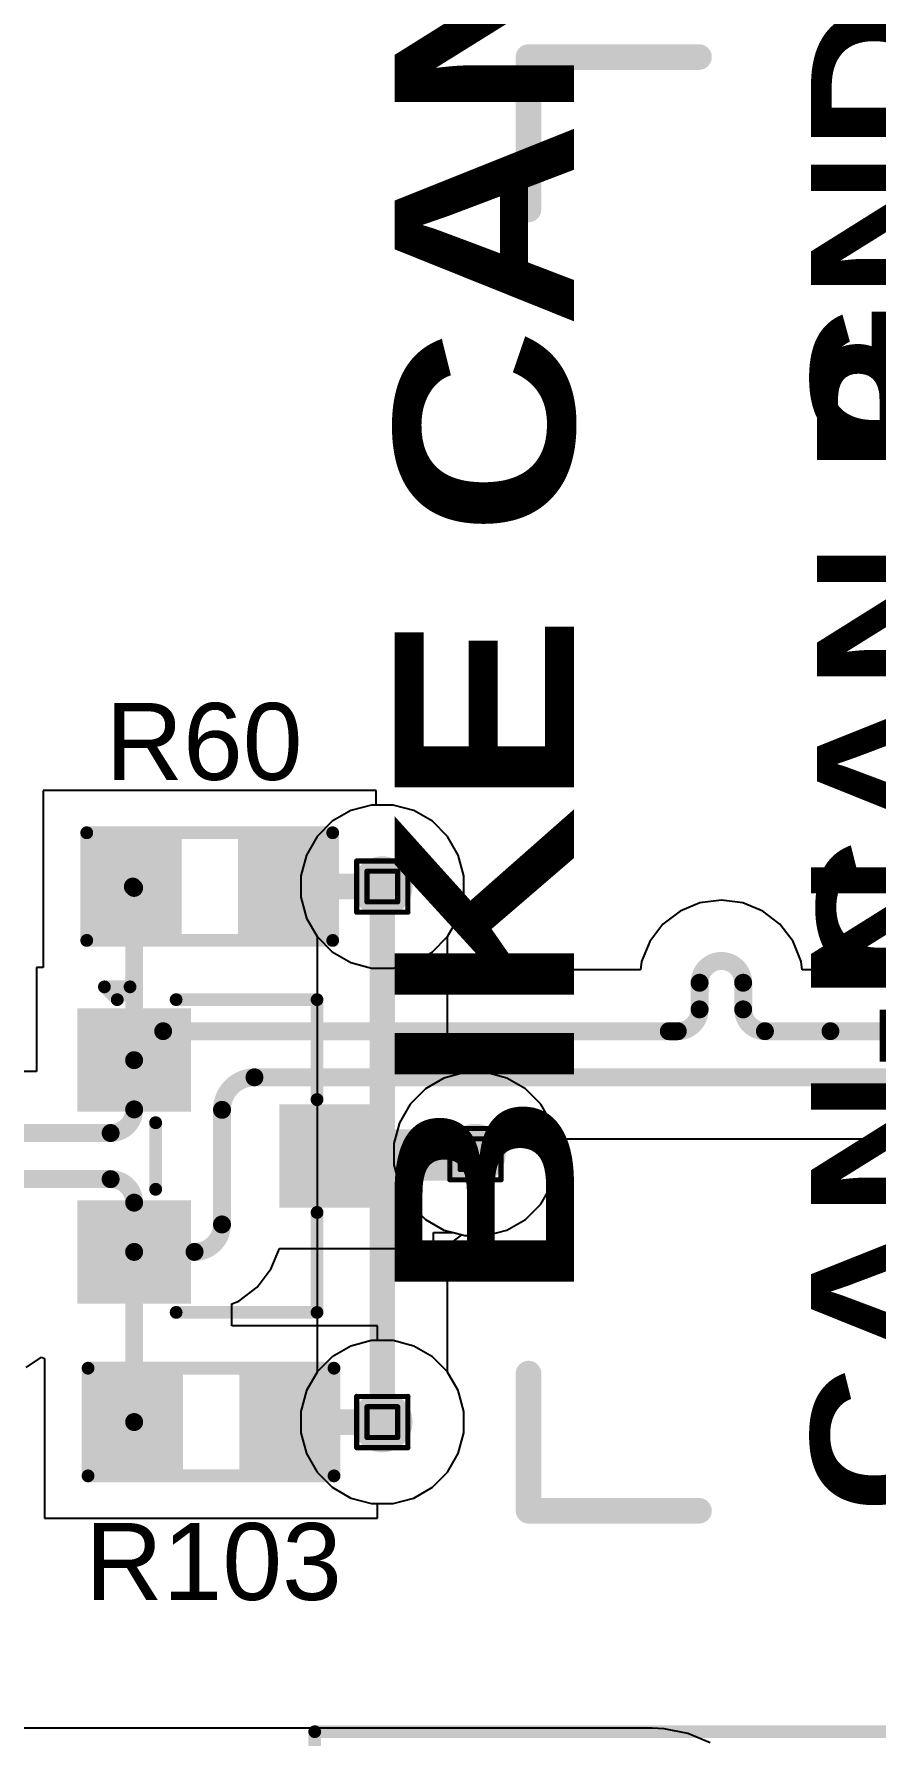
# Model space of a CAD drawing. Header units: inches. Extents: x -5 to 230, y -4 to 159.
# Drawn here: x 83.33 to 91.68, y 48.95 to 65.81 of the extents above; entities that cross this region are included whole.
import ezdxf

# ---------------------------------------------------------------- set-up
doc = ezdxf.new("R2010")
doc.units = ezdxf.units.IN
for name, color, linetype in [('Bottom Layer', 5, 'Continuous'), ('Drill Drawing', 1, 'Continuous'), ('Layer 1', 16, 'Continuous'), ('Layer 2', 76, 'Continuous'), ('Top Layer', 1, 'Continuous'), ('Top Overlay', 2, 'Continuous'), ('Top Paste', 8, 'Continuous'), ('Top Solder', 216, 'Continuous'), ('Via Holes', 16, 'Continuous')]:
    doc.layers.add(name, color=color, linetype=linetype)
doc.styles.add('Arial', font='', dxfattribs={"height": 0.2})
doc.styles.add('Arial Black_Bold', font='', dxfattribs={"height": 0.2})
doc.styles.get('Arial').set_extended_font_data('Arial')
doc.styles.get('Arial Black_Bold').set_extended_font_data('Arial Black', bold=True)

# ---------------------------------------------------------------- blocks, each defined once
blk = doc.blocks.new('R___0603_2')
at = {"layer": 'Top Layer'}
for points in [[(-0.381, 0.4445), (-0.381, -0.4445), (-1.143, -0.4445), (-1.143, 0.4445)], [(1.143, 0.4445), (1.143, -0.4445), (0.381, -0.4445), (0.381, 0.4445)]]:
    blk.add_hatch(color=1, dxfattribs=at).paths.add_polyline_path(points)
at = {"layer": 'Top Paste'}
for points in [[(-0.381, 0.4445), (-0.381, -0.4445), (-1.143, -0.4445), (-1.143, 0.4445)], [(1.143, 0.4445), (1.143, -0.4445), (0.381, -0.4445), (0.381, 0.4445)]]:
    blk.add_hatch(color=8, dxfattribs=at).paths.add_polyline_path(points)
at = {"layer": 'Top Solder'}
for points in [[(-0.2794, 0.5461), (-0.2794, -0.5461), (-1.2446, -0.5461), (-1.2446, 0.5461)], [(1.2446, 0.5461), (1.2446, -0.5461), (0.2794, -0.5461), (0.2794, 0.5461)]]:
    blk.add_hatch(color=216, dxfattribs=at).paths.add_polyline_path(points)
at = {"layer": 'Top Overlay'}
for points in [[(-1.2192, -0.5334, 0.127, 0.127, 0), (-1.2192, 0.5334, 0.127, 0.127, 0)], [(-1.2192, 0.5334, 0.127, 0.127, 0), (1.2192, 0.5334, 0.127, 0.127, 0)], [(1.2192, -0.5334, 0.127, 0.127, 0), (1.2192, 0.5334, 0.127, 0.127, 0)], [(-1.2192, -0.5334, 0.127, 0.127, 0), (1.2192, -0.5334, 0.127, 0.127, 0)]]:
    blk.add_lwpolyline(points, format="xyseb", dxfattribs=at)
for points in [[(-1.25095, 0.5334, 0.0635, 0.0635, 1), (-1.18745, 0.5334, 0.0635, 0.0635, 1)], [(-1.25095, 0.5334, 0.0635, 0.0635, 1), (-1.18745, 0.5334, 0.0635, 0.0635, 1)], [(1.18745, 0.5334, 0.0635, 0.0635, 1), (1.25095, 0.5334, 0.0635, 0.0635, 1)], [(1.18745, 0.5334, 0.0635, 0.0635, 1), (1.25095, 0.5334, 0.0635, 0.0635, 1)], [(-1.25095, -0.5334, 0.0635, 0.0635, 1), (-1.18745, -0.5334, 0.0635, 0.0635, 1)], [(-1.25095, -0.5334, 0.0635, 0.0635, 1), (-1.18745, -0.5334, 0.0635, 0.0635, 1)], [(1.18745, -0.5334, 0.0635, 0.0635, 1), (1.25095, -0.5334, 0.0635, 0.0635, 1)], [(1.18745, -0.5334, 0.0635, 0.0635, 1), (1.25095, -0.5334, 0.0635, 0.0635, 1)]]:
    blk.add_lwpolyline(points, format="xyseb", close=True, dxfattribs=at)
blk = doc.blocks.new('SOT_23_42')
at = {"layer": 'Top Layer'}
for points in [[(-0.41, 1.46), (0.41, 1.46), (0.41, 0.54), (-0.41, 0.54)], [(-1.36, -0.54), (-0.54, -0.54), (-0.54, -1.46), (-1.36, -1.46)], [(0.54, -0.54), (1.36, -0.54), (1.36, -1.46), (0.54, -1.46)]]:
    blk.add_hatch(color=1, dxfattribs=at).paths.add_polyline_path(points)
at = {"layer": 'Top Paste'}
for points in [[(-0.41, 1.46), (0.41, 1.46), (0.41, 0.54), (-0.41, 0.54)], [(-1.36, -0.54), (-0.54, -0.54), (-0.54, -1.46), (-1.36, -1.46)], [(0.54, -0.54), (1.36, -0.54), (1.36, -1.46), (0.54, -1.46)]]:
    blk.add_hatch(color=8, dxfattribs=at).paths.add_polyline_path(points)
at = {"layer": 'Top Solder'}
for points in [[(-0.512, 1.562), (0.512, 1.562), (0.512, 0.438), (-0.512, 0.438)], [(-1.462, -0.438), (-0.438, -0.438), (-0.438, -1.562), (-1.462, -1.562)], [(0.438, -0.438), (1.462, -0.438), (1.462, -1.562), (0.438, -1.562)]]:
    blk.add_hatch(color=216, dxfattribs=at).paths.add_polyline_path(points)
at = {"layer": 'Top Overlay'}
for points in [[(-1.549, -0.584, 0.127, 0.127, 0), (-1.549, 0.813, 0.127, 0.127, 0)], [(-0.559, 0.813, 0.127, 0.127, 0), (-1.549, 0.813, 0.127, 0.127, 0)], [(1.549, 0.813, 0.127, 0.127, 0), (0.559, 0.813, 0.127, 0.127, 0)], [(1.549, -0.584, 0.127, 0.127, 0), (1.549, 0.813, 0.127, 0.127, 0)], [(0.33, -0.787, 0.127, 0.127, 0), (-0.33, -0.787, 0.127, 0.127, 0)], [(-1.549, -1.168, 0.127, 0.127, 0), (-1.676, -1.041, 0.127, 0.127, 0)], [(-1.676, -1.295, 0.127, 0.127, 0), (-1.676, -1.041, 0.127, 0.127, 0)], [(-1.676, -1.295, 0.127, 0.127, 0), (-1.549, -1.168, 0.127, 0.127, 0)]]:
    blk.add_lwpolyline(points, format="xyseb", dxfattribs=at)
for points in [[(-1.581, 0.813, 0.0635, 0.0635, 1), (-1.518, 0.813, 0.0635, 0.0635, 1)], [(-1.581, 0.813, 0.0635, 0.0635, 1), (-1.518, 0.813, 0.0635, 0.0635, 1)], [(-0.591, 0.813, 0.0635, 0.0635, 1), (-0.527, 0.813, 0.0635, 0.0635, 1)], [(0.527, 0.813, 0.0635, 0.0635, 1), (0.591, 0.813, 0.0635, 0.0635, 1)], [(1.518, 0.813, 0.0635, 0.0635, 1), (1.581, 0.813, 0.0635, 0.0635, 1)], [(1.518, 0.813, 0.0635, 0.0635, 1), (1.581, 0.813, 0.0635, 0.0635, 1)], [(-1.581, -0.584, 0.0635, 0.0635, 1), (-1.518, -0.584, 0.0635, 0.0635, 1)], [(1.518, -0.584, 0.0635, 0.0635, 1), (1.581, -0.584, 0.0635, 0.0635, 1)], [(-0.362, -0.787, 0.0635, 0.0635, 1), (-0.298, -0.787, 0.0635, 0.0635, 1)], [(0.298, -0.787, 0.0635, 0.0635, 1), (0.362, -0.787, 0.0635, 0.0635, 1)], [(-1.708, -1.041, 0.0635, 0.0635, 1), (-1.645, -1.041, 0.0635, 0.0635, 1)], [(-1.708, -1.041, 0.0635, 0.0635, 1), (-1.645, -1.041, 0.0635, 0.0635, 1)], [(-1.581, -1.168, 0.0635, 0.0635, 1), (-1.518, -1.168, 0.0635, 0.0635, 1)], [(-1.581, -1.168, 0.0635, 0.0635, 1), (-1.518, -1.168, 0.0635, 0.0635, 1)], [(-1.708, -1.295, 0.0635, 0.0635, 1), (-1.645, -1.295, 0.0635, 0.0635, 1)], [(-1.708, -1.295, 0.0635, 0.0635, 1), (-1.645, -1.295, 0.0635, 0.0635, 1)]]:
    blk.add_lwpolyline(points, format="xyseb", close=True, dxfattribs=at)
blk = doc.blocks.new('VRB1205S_6WR3_74')
at = {"layer": 'Top Overlay'}
for points in [[(-10.998, 2.591, 0.127, 0.127, 0), (11.002, 2.591, 0.127, 0.127, 0)], [(11.002, 2.591, 0.127, 0.127, 0), (11.002, -7.087, 0.127, 0.127, 0)]]:
    blk.add_lwpolyline(points, format="xyseb", dxfattribs=at)
blk.add_lwpolyline([(10.97, 2.591, 0.0635, 0.0635, 1), (11.033, 2.591, 0.0635, 0.0635, 1)], format="xyseb", close=True, dxfattribs=at)
blk.add_lwpolyline([(10.97, 2.591, 0.0635, 0.0635, 1), (11.033, 2.591, 0.0635, 0.0635, 1)], format="xyseb", close=True, dxfattribs=at)
blk = doc.blocks.new('R___0603_120')
at = {"layer": 'Top Layer'}
for points in [[(-0.381, 0.4445), (-0.381, -0.4445), (-1.143, -0.4445), (-1.143, 0.4445)], [(1.143, 0.4445), (1.143, -0.4445), (0.381, -0.4445), (0.381, 0.4445)]]:
    blk.add_hatch(color=1, dxfattribs=at).paths.add_polyline_path(points)
at = {"layer": 'Top Paste'}
for points in [[(-0.381, 0.4445), (-0.381, -0.4445), (-1.143, -0.4445), (-1.143, 0.4445)], [(1.143, 0.4445), (1.143, -0.4445), (0.381, -0.4445), (0.381, 0.4445)]]:
    blk.add_hatch(color=8, dxfattribs=at).paths.add_polyline_path(points)
at = {"layer": 'Top Solder'}
for points in [[(-0.2794, 0.5461), (-0.2794, -0.5461), (-1.2446, -0.5461), (-1.2446, 0.5461)], [(1.2446, 0.5461), (1.2446, -0.5461), (0.2794, -0.5461), (0.2794, 0.5461)]]:
    blk.add_hatch(color=216, dxfattribs=at).paths.add_polyline_path(points)
at = {"layer": 'Top Overlay'}
for points in [[(1.2192, 0.5334, 0.127, 0.127, 0), (-1.2192, 0.5334, 0.127, 0.127, 0)], [(-1.2192, 0.5334, 0.127, 0.127, 0), (-1.2192, -0.5334, 0.127, 0.127, 0)], [(1.2192, 0.5334, 0.127, 0.127, 0), (1.2192, -0.5334, 0.127, 0.127, 0)], [(1.2192, -0.5334, 0.127, 0.127, 0), (-1.2192, -0.5334, 0.127, 0.127, 0)]]:
    blk.add_lwpolyline(points, format="xyseb", dxfattribs=at)
for points in [[(-1.25095, 0.5334, 0.0635, 0.0635, 1), (-1.18745, 0.5334, 0.0635, 0.0635, 1)], [(-1.25095, 0.5334, 0.0635, 0.0635, 1), (-1.18745, 0.5334, 0.0635, 0.0635, 1)], [(1.18745, 0.5334, 0.0635, 0.0635, 1), (1.25095, 0.5334, 0.0635, 0.0635, 1)], [(1.18745, 0.5334, 0.0635, 0.0635, 1), (1.25095, 0.5334, 0.0635, 0.0635, 1)], [(-1.25095, -0.5334, 0.0635, 0.0635, 1), (-1.18745, -0.5334, 0.0635, 0.0635, 1)], [(-1.25095, -0.5334, 0.0635, 0.0635, 1), (-1.18745, -0.5334, 0.0635, 0.0635, 1)], [(1.18745, -0.5334, 0.0635, 0.0635, 1), (1.25095, -0.5334, 0.0635, 0.0635, 1)], [(1.18745, -0.5334, 0.0635, 0.0635, 1), (1.25095, -0.5334, 0.0635, 0.0635, 1)]]:
    blk.add_lwpolyline(points, format="xyseb", close=True, dxfattribs=at)

msp = doc.modelspace()

# ---------------------------------------------------------------- hatches: boundary and pattern name
at = {"layer": 'Bottom Layer'}
h = msp.add_hatch(color=5, dxfattribs=at)
edge = h.paths.add_edge_path()
edge.add_arc((86.783, 57.363), 0.3, 0, 360)
h = msp.add_hatch(color=5, dxfattribs=at)
edge = h.paths.add_edge_path()
edge.add_arc((87.706, 54.712), 0.3, 0, 360)
h = msp.add_hatch(color=5, dxfattribs=at)
edge = h.paths.add_edge_path()
edge.add_arc((86.783, 52.057), 0.3, 0, 360)
at = {"layer": 'Layer 1'}
h = msp.add_hatch(color=16, dxfattribs=at)
edge = h.paths.add_edge_path()
edge.add_arc((86.783, 57.363), 0.3, 0, 360)
h = msp.add_hatch(color=16, dxfattribs=at)
edge = h.paths.add_edge_path()
edge.add_arc((87.706, 54.712), 0.3, 0, 360)
h = msp.add_hatch(color=16, dxfattribs=at)
edge = h.paths.add_edge_path()
edge.add_arc((86.783, 52.057), 0.3, 0, 360)
at = {"layer": 'Layer 2'}
h = msp.add_hatch(color=76, dxfattribs=at)
edge = h.paths.add_edge_path()
edge.add_arc((86.783, 57.363), 0.3, 0, 360)
h = msp.add_hatch(color=76, dxfattribs=at)
edge = h.paths.add_edge_path()
edge.add_arc((87.706, 54.712), 0.3, 0, 360)
h = msp.add_hatch(color=76, dxfattribs=at)
edge = h.paths.add_edge_path()
edge.add_arc((86.783, 52.057), 0.3, 0, 360)
at = {"layer": 'Top Layer'}
h = msp.add_hatch(color=1, dxfattribs=at)
edge = h.paths.add_edge_path()
edge.add_arc((86.783, 57.363), 0.3, 0, 360)
h = msp.add_hatch(color=1, dxfattribs=at)
edge = h.paths.add_edge_path()
edge.add_arc((87.706, 54.712), 0.3, 0, 360)
h = msp.add_hatch(color=1, dxfattribs=at)
edge = h.paths.add_edge_path()
edge.add_arc((86.783, 52.057), 0.3, 0, 360)
at = {"layer": 'Via Holes'}
h = msp.add_hatch(color=7, dxfattribs=at)
edge = h.paths.add_edge_path()
edge.add_arc((86.783, 57.363), 0.15, 0, 360)
h = msp.add_hatch(color=7, dxfattribs=at)
edge = h.paths.add_edge_path()
edge.add_arc((87.706, 54.712), 0.15, 0, 360)
h = msp.add_hatch(color=7, dxfattribs=at)
edge = h.paths.add_edge_path()
edge.add_arc((86.783, 52.057), 0.15, 0, 360)

# ---------------------------------------------------------------- linework, layer by layer
at = {"layer": 'Bottom Layer'}
for p, q in [((86.471, 58.116), (86.287, 58.01)), ((86.677, 58.171), (86.471, 58.116)), ((86.889, 58.171), (86.677, 58.171)), ((87.095, 58.116), (86.889, 58.171)), ((87.279, 58.01), (87.095, 58.116)), ((86.136, 57.859), (86.03, 57.675)), ((86.287, 58.01), (86.136, 57.859)), ((87.43, 57.859), (87.279, 58.01)), ((87.536, 57.675), (87.43, 57.859)), ((86.03, 57.675), (85.975, 57.47)), ((87.591, 57.47), (87.536, 57.675)), ((85.975, 57.47), (85.975, 57.257)), ((87.591, 57.257), (87.591, 57.47)), ((85.975, 57.257), (86.03, 57.051)), ((87.536, 57.051), (87.591, 57.257)), ((86.03, 57.051), (86.136, 56.869)), ((87.43, 56.869), (87.536, 57.051)), ((86.136, 56.869), (86.136, 52.551)), ((87.43, 55.62), (87.43, 56.869)), ((87.571, 55.512), (87.43, 55.62)), ((87.6, 55.52), (87.571, 55.512)), ((87.813, 55.52), (87.6, 55.52)), ((88.018, 55.465), (87.813, 55.52)), ((88.202, 55.358), (88.018, 55.465)), ((88.353, 55.208), (88.202, 55.358)), ((88.459, 55.023), (88.353, 55.208)), ((88.514, 54.818), (88.459, 55.023)), ((88.514, 54.605), (88.514, 54.818)), ((88.459, 54.4), (88.514, 54.605)), ((88.353, 54.215), (88.459, 54.4)), ((88.202, 54.065), (88.353, 54.215)), ((88.018, 53.959), (88.202, 54.065)), ((87.43, 53.803), (87.571, 53.911)), ((87.43, 52.551), (87.43, 53.803)), ((87.571, 53.911), (87.6, 53.904)), ((87.6, 53.904), (87.813, 53.904)), ((87.813, 53.904), (88.018, 53.959)), ((86.136, 52.551), (86.03, 52.369)), ((87.536, 52.369), (87.43, 52.551)), ((86.03, 52.369), (85.975, 52.163)), ((87.591, 52.163), (87.536, 52.369)), ((85.975, 52.163), (85.975, 51.95)), ((87.591, 51.95), (87.591, 52.163)), ((85.975, 51.95), (86.03, 51.745)), ((87.536, 51.745), (87.591, 51.95)), ((86.03, 51.745), (86.136, 51.561)), ((87.43, 51.561), (87.536, 51.745)), ((86.136, 51.561), (86.287, 51.41)), ((87.279, 51.41), (87.43, 51.561)), ((86.287, 51.41), (86.471, 51.304)), ((86.471, 51.304), (86.677, 51.249)), ((86.889, 51.249), (87.095, 51.304)), ((87.095, 51.304), (87.279, 51.41)), ((86.677, 51.249), (86.889, 51.249))]:
    msp.add_line(p, q, dxfattribs=at)
msp.add_lwpolyline([(86.783, 52.057, 0.254, 0.254, 0), (86.783, 57.363, 0.254, 0.254, 0)], format="xyseb", dxfattribs=at)
for points in [[(86.719, 57.363, 0.127, 0.127, 1), (86.846, 57.363, 0.127, 0.127, 1)], [(86.719, 52.057, 0.127, 0.127, 1), (86.846, 52.057, 0.127, 0.127, 1)]]:
    msp.add_lwpolyline(points, format="xyseb", close=True, dxfattribs=at)
at = {"layer": 'Drill Drawing'}
for points in [[(86.529, 57.617, 0.0508, 0.0508, 0), (87.037, 57.617, 0.0508, 0.0508, 0)], [(86.529, 57.109, 0.0508, 0.0508, 0), (86.529, 57.617, 0.0508, 0.0508, 0)], [(86.631, 57.516, 0.0508, 0.0508, 0), (86.935, 57.516, 0.0508, 0.0508, 0)], [(86.631, 57.211, 0.0508, 0.0508, 0), (86.631, 57.516, 0.0508, 0.0508, 0)], [(86.935, 57.211, 0.0508, 0.0508, 0), (86.935, 57.516, 0.0508, 0.0508, 0)], [(87.037, 57.109, 0.0508, 0.0508, 0), (87.037, 57.617, 0.0508, 0.0508, 0)], [(86.631, 57.211, 0.0508, 0.0508, 0), (86.935, 57.211, 0.0508, 0.0508, 0)], [(86.529, 57.109, 0.0508, 0.0508, 0), (87.037, 57.109, 0.0508, 0.0508, 0)], [(87.452, 54.966, 0.0508, 0.0508, 0), (87.96, 54.966, 0.0508, 0.0508, 0)], [(87.452, 54.458, 0.0508, 0.0508, 0), (87.452, 54.966, 0.0508, 0.0508, 0)], [(87.96, 54.458, 0.0508, 0.0508, 0), (87.96, 54.966, 0.0508, 0.0508, 0)], [(87.554, 54.864, 0.0508, 0.0508, 0), (87.859, 54.864, 0.0508, 0.0508, 0)], [(87.554, 54.559, 0.0508, 0.0508, 0), (87.554, 54.864, 0.0508, 0.0508, 0)], [(87.859, 54.559, 0.0508, 0.0508, 0), (87.859, 54.864, 0.0508, 0.0508, 0)], [(87.452, 54.458, 0.0508, 0.0508, 0), (87.96, 54.458, 0.0508, 0.0508, 0)], [(87.554, 54.559, 0.0508, 0.0508, 0), (87.859, 54.559, 0.0508, 0.0508, 0)], [(86.529, 52.311, 0.0508, 0.0508, 0), (87.037, 52.311, 0.0508, 0.0508, 0)], [(86.529, 51.803, 0.0508, 0.0508, 0), (86.529, 52.311, 0.0508, 0.0508, 0)], [(87.037, 51.803, 0.0508, 0.0508, 0), (87.037, 52.311, 0.0508, 0.0508, 0)], [(86.631, 52.209, 0.0508, 0.0508, 0), (86.935, 52.209, 0.0508, 0.0508, 0)], [(86.631, 51.904, 0.0508, 0.0508, 0), (86.631, 52.209, 0.0508, 0.0508, 0)], [(86.935, 51.904, 0.0508, 0.0508, 0), (86.935, 52.209, 0.0508, 0.0508, 0)], [(86.529, 51.803, 0.0508, 0.0508, 0), (87.037, 51.803, 0.0508, 0.0508, 0)], [(86.631, 51.904, 0.0508, 0.0508, 0), (86.935, 51.904, 0.0508, 0.0508, 0)]]:
    msp.add_lwpolyline(points, format="xyseb", dxfattribs=at)
for points in [[(86.516, 57.617, 0.0254, 0.0254, 1), (86.542, 57.617, 0.0254, 0.0254, 1)], [(86.516, 57.617, 0.0254, 0.0254, 1), (86.542, 57.617, 0.0254, 0.0254, 1)], [(86.618, 57.516, 0.0254, 0.0254, 1), (86.643, 57.516, 0.0254, 0.0254, 1)], [(86.618, 57.516, 0.0254, 0.0254, 1), (86.643, 57.516, 0.0254, 0.0254, 1)], [(86.923, 57.516, 0.0254, 0.0254, 1), (86.948, 57.516, 0.0254, 0.0254, 1)], [(86.923, 57.516, 0.0254, 0.0254, 1), (86.948, 57.516, 0.0254, 0.0254, 1)], [(87.024, 57.617, 0.0254, 0.0254, 1), (87.05, 57.617, 0.0254, 0.0254, 1)], [(87.024, 57.617, 0.0254, 0.0254, 1), (87.05, 57.617, 0.0254, 0.0254, 1)], [(86.618, 57.211, 0.0254, 0.0254, 1), (86.643, 57.211, 0.0254, 0.0254, 1)], [(86.618, 57.211, 0.0254, 0.0254, 1), (86.643, 57.211, 0.0254, 0.0254, 1)], [(86.923, 57.211, 0.0254, 0.0254, 1), (86.948, 57.211, 0.0254, 0.0254, 1)], [(86.923, 57.211, 0.0254, 0.0254, 1), (86.948, 57.211, 0.0254, 0.0254, 1)], [(86.516, 57.109, 0.0254, 0.0254, 1), (86.542, 57.109, 0.0254, 0.0254, 1)], [(86.516, 57.109, 0.0254, 0.0254, 1), (86.542, 57.109, 0.0254, 0.0254, 1)], [(87.024, 57.109, 0.0254, 0.0254, 1), (87.05, 57.109, 0.0254, 0.0254, 1)], [(87.024, 57.109, 0.0254, 0.0254, 1), (87.05, 57.109, 0.0254, 0.0254, 1)], [(87.439, 54.966, 0.0254, 0.0254, 1), (87.465, 54.966, 0.0254, 0.0254, 1)], [(87.439, 54.966, 0.0254, 0.0254, 1), (87.465, 54.966, 0.0254, 0.0254, 1)], [(87.947, 54.966, 0.0254, 0.0254, 1), (87.973, 54.966, 0.0254, 0.0254, 1)], [(87.947, 54.966, 0.0254, 0.0254, 1), (87.973, 54.966, 0.0254, 0.0254, 1)], [(87.541, 54.864, 0.0254, 0.0254, 1), (87.566, 54.864, 0.0254, 0.0254, 1)], [(87.541, 54.864, 0.0254, 0.0254, 1), (87.566, 54.864, 0.0254, 0.0254, 1)], [(87.846, 54.864, 0.0254, 0.0254, 1), (87.871, 54.864, 0.0254, 0.0254, 1)], [(87.846, 54.864, 0.0254, 0.0254, 1), (87.871, 54.864, 0.0254, 0.0254, 1)], [(87.439, 54.458, 0.0254, 0.0254, 1), (87.465, 54.458, 0.0254, 0.0254, 1)], [(87.439, 54.458, 0.0254, 0.0254, 1), (87.465, 54.458, 0.0254, 0.0254, 1)], [(87.541, 54.559, 0.0254, 0.0254, 1), (87.566, 54.559, 0.0254, 0.0254, 1)], [(87.541, 54.559, 0.0254, 0.0254, 1), (87.566, 54.559, 0.0254, 0.0254, 1)], [(87.846, 54.559, 0.0254, 0.0254, 1), (87.871, 54.559, 0.0254, 0.0254, 1)], [(87.846, 54.559, 0.0254, 0.0254, 1), (87.871, 54.559, 0.0254, 0.0254, 1)], [(87.947, 54.458, 0.0254, 0.0254, 1), (87.973, 54.458, 0.0254, 0.0254, 1)], [(87.947, 54.458, 0.0254, 0.0254, 1), (87.973, 54.458, 0.0254, 0.0254, 1)], [(86.516, 52.311, 0.0254, 0.0254, 1), (86.542, 52.311, 0.0254, 0.0254, 1)], [(86.516, 52.311, 0.0254, 0.0254, 1), (86.542, 52.311, 0.0254, 0.0254, 1)], [(87.024, 52.311, 0.0254, 0.0254, 1), (87.05, 52.311, 0.0254, 0.0254, 1)], [(87.024, 52.311, 0.0254, 0.0254, 1), (87.05, 52.311, 0.0254, 0.0254, 1)], [(86.618, 52.209, 0.0254, 0.0254, 1), (86.643, 52.209, 0.0254, 0.0254, 1)], [(86.618, 52.209, 0.0254, 0.0254, 1), (86.643, 52.209, 0.0254, 0.0254, 1)], [(86.923, 52.209, 0.0254, 0.0254, 1), (86.948, 52.209, 0.0254, 0.0254, 1)], [(86.923, 52.209, 0.0254, 0.0254, 1), (86.948, 52.209, 0.0254, 0.0254, 1)], [(86.516, 51.803, 0.0254, 0.0254, 1), (86.542, 51.803, 0.0254, 0.0254, 1)], [(86.516, 51.803, 0.0254, 0.0254, 1), (86.542, 51.803, 0.0254, 0.0254, 1)], [(86.618, 51.904, 0.0254, 0.0254, 1), (86.643, 51.904, 0.0254, 0.0254, 1)], [(86.618, 51.904, 0.0254, 0.0254, 1), (86.643, 51.904, 0.0254, 0.0254, 1)], [(86.923, 51.904, 0.0254, 0.0254, 1), (86.948, 51.904, 0.0254, 0.0254, 1)], [(86.923, 51.904, 0.0254, 0.0254, 1), (86.948, 51.904, 0.0254, 0.0254, 1)], [(87.024, 51.803, 0.0254, 0.0254, 1), (87.05, 51.803, 0.0254, 0.0254, 1)], [(87.024, 51.803, 0.0254, 0.0254, 1), (87.05, 51.803, 0.0254, 0.0254, 1)]]:
    msp.add_lwpolyline(points, format="xyseb", close=True, dxfattribs=at)
at = {"layer": 'Layer 1'}
for p, q in [((86.471, 58.116), (86.287, 58.01)), ((86.677, 58.171), (86.471, 58.116)), ((86.889, 58.171), (86.677, 58.171)), ((87.095, 58.116), (86.889, 58.171)), ((87.279, 58.01), (87.095, 58.116)), ((86.136, 57.859), (86.03, 57.675)), ((86.287, 58.01), (86.136, 57.859)), ((87.43, 57.859), (87.279, 58.01)), ((87.536, 57.675), (87.43, 57.859)), ((86.03, 57.675), (85.975, 57.47)), ((87.591, 57.47), (87.536, 57.675)), ((85.975, 57.47), (85.975, 57.257)), ((87.591, 57.257), (87.591, 57.47)), ((85.975, 57.257), (86.03, 57.051)), ((87.536, 57.051), (87.591, 57.257)), ((86.03, 57.051), (86.136, 56.867)), ((87.43, 56.867), (87.536, 57.051)), ((86.136, 56.867), (86.287, 56.717)), ((87.279, 56.717), (87.43, 56.867)), ((86.287, 56.717), (86.471, 56.61)), ((87.095, 56.61), (87.279, 56.717)), ((86.471, 56.61), (86.677, 56.555)), ((86.677, 56.555), (86.889, 56.555)), ((86.889, 56.555), (87.095, 56.61)), ((86.471, 52.81), (86.287, 52.703)), ((86.677, 52.865), (86.471, 52.81)), ((86.889, 52.865), (86.677, 52.865)), ((87.095, 52.81), (86.889, 52.865)), ((87.279, 52.703), (87.095, 52.81)), ((86.287, 52.703), (86.136, 52.553)), ((87.43, 52.553), (87.279, 52.703)), ((86.136, 52.553), (86.03, 52.369)), ((87.536, 52.369), (87.43, 52.553)), ((86.03, 52.369), (85.975, 52.163)), ((87.591, 52.163), (87.536, 52.369)), ((85.975, 52.163), (85.975, 51.95)), ((87.591, 51.95), (87.591, 52.163)), ((85.975, 51.95), (86.03, 51.745)), ((87.536, 51.745), (87.591, 51.95)), ((86.03, 51.745), (86.136, 51.561)), ((87.43, 51.561), (87.536, 51.745)), ((86.136, 51.561), (86.287, 51.41)), ((87.279, 51.41), (87.43, 51.561)), ((86.287, 51.41), (86.471, 51.304)), ((86.471, 51.304), (86.677, 51.249)), ((86.889, 51.249), (87.095, 51.304)), ((87.095, 51.304), (87.279, 51.41)), ((86.677, 51.249), (86.889, 51.249)), ((88.278, 49.022), (79.247, 49.022)), ((89.459, 49.022), (88.278, 49.022)), ((89.578, 49.016), (89.459, 49.022)), ((89.813, 48.97), (89.578, 49.016)), ((90.034, 48.878), (89.813, 48.97))]:
    msp.add_line(p, q, dxfattribs=at)
at = {"layer": 'Layer 2'}
for p, q in [((86.471, 58.116), (86.287, 58.01)), ((86.677, 58.171), (86.471, 58.116)), ((86.889, 58.171), (86.677, 58.171)), ((87.095, 58.116), (86.889, 58.171)), ((87.279, 58.01), (87.095, 58.116)), ((86.136, 57.859), (86.03, 57.675)), ((86.287, 58.01), (86.136, 57.859)), ((87.43, 57.859), (87.279, 58.01)), ((87.536, 57.675), (87.43, 57.859)), ((86.03, 57.675), (85.975, 57.47)), ((87.591, 57.47), (87.536, 57.675)), ((85.975, 57.47), (85.975, 57.257)), ((87.591, 57.257), (87.591, 57.47)), ((85.975, 57.257), (86.03, 57.051)), ((87.536, 57.051), (87.591, 57.257)), ((86.03, 57.051), (86.136, 56.867)), ((87.43, 56.867), (87.536, 57.051)), ((86.136, 56.867), (86.287, 56.717)), ((87.279, 56.717), (87.43, 56.867)), ((86.287, 56.717), (86.471, 56.61)), ((87.095, 56.61), (87.279, 56.717)), ((86.471, 56.61), (86.677, 56.555)), ((86.677, 56.555), (86.889, 56.555)), ((86.889, 56.555), (87.095, 56.61)), ((87.6, 55.52), (87.394, 55.465)), ((87.813, 55.52), (87.6, 55.52)), ((88.018, 55.465), (87.813, 55.52)), ((87.21, 55.358), (87.06, 55.208)), ((87.394, 55.465), (87.21, 55.358)), ((88.202, 55.358), (88.018, 55.465)), ((88.353, 55.208), (88.202, 55.358)), ((87.06, 55.208), (86.953, 55.023)), ((88.459, 55.023), (88.353, 55.208)), ((86.953, 55.023), (86.898, 54.818)), ((88.514, 54.818), (88.459, 55.023)), ((86.898, 54.818), (86.898, 54.605)), ((88.514, 54.605), (88.514, 54.818)), ((86.898, 54.605), (86.953, 54.4)), ((88.459, 54.4), (88.514, 54.605)), ((86.953, 54.4), (87.06, 54.215)), ((88.353, 54.215), (88.459, 54.4)), ((87.06, 54.215), (87.21, 54.065)), ((88.202, 54.065), (88.353, 54.215)), ((87.21, 54.065), (87.394, 53.959)), ((88.018, 53.959), (88.202, 54.065)), ((87.394, 53.959), (87.6, 53.904)), ((87.6, 53.904), (87.813, 53.904)), ((87.813, 53.904), (88.018, 53.959)), ((86.471, 52.81), (86.287, 52.703)), ((86.677, 52.865), (86.471, 52.81)), ((86.889, 52.865), (86.677, 52.865)), ((87.095, 52.81), (86.889, 52.865)), ((87.279, 52.703), (87.095, 52.81)), ((86.287, 52.703), (86.136, 52.553)), ((87.43, 52.553), (87.279, 52.703)), ((86.136, 52.553), (86.03, 52.369)), ((87.536, 52.369), (87.43, 52.553)), ((86.03, 52.369), (85.975, 52.163)), ((87.591, 52.163), (87.536, 52.369)), ((85.975, 52.163), (85.975, 51.95)), ((87.591, 51.95), (87.591, 52.163)), ((85.975, 51.95), (86.03, 51.745)), ((87.536, 51.745), (87.591, 51.95)), ((86.03, 51.745), (86.136, 51.561)), ((87.43, 51.561), (87.536, 51.745)), ((86.136, 51.561), (86.287, 51.41)), ((87.279, 51.41), (87.43, 51.561)), ((86.287, 51.41), (86.471, 51.304)), ((86.471, 51.304), (86.677, 51.249)), ((86.889, 51.249), (87.095, 51.304)), ((87.095, 51.304), (87.279, 51.41)), ((86.677, 51.249), (86.889, 51.249))]:
    msp.add_line(p, q, dxfattribs=at)
at = {"layer": 'Top Layer'}
for p, q in [((86.723, 58.316), (83.421, 58.316)), ((83.421, 58.316), (83.421, 56.561)), ((86.723, 58.171), (86.723, 58.316)), ((86.889, 58.171), (86.723, 58.171)), ((87.095, 58.116), (86.889, 58.171)), ((87.279, 58.01), (87.095, 58.116)), ((87.43, 57.859), (87.279, 58.01)), ((87.536, 57.675), (87.43, 57.859)), ((87.591, 57.47), (87.536, 57.675)), ((87.591, 57.257), (87.591, 57.47)), ((87.536, 57.051), (87.591, 57.257)), ((89.932, 57.201), (89.735, 57.119)), ((90.145, 57.229), (89.932, 57.201)), ((90.357, 57.201), (90.145, 57.229)), ((90.555, 57.119), (90.357, 57.201)), ((87.43, 56.867), (87.536, 57.051)), ((89.735, 57.119), (89.565, 56.989)), ((90.724, 56.989), (90.555, 57.119)), ((87.279, 56.717), (87.43, 56.867)), ((89.565, 56.989), (89.435, 56.819)), ((90.855, 56.819), (90.724, 56.989)), ((87.234, 56.691), (87.279, 56.717)), ((87.275, 56.538), (87.234, 56.691)), ((89.435, 56.819), (89.353, 56.622)), ((90.936, 56.622), (90.855, 56.819)), ((83.421, 56.561), (83.355, 56.561)), ((83.355, 56.561), (83.355, 55.53)), ((89.342, 56.538), (87.275, 56.538)), ((89.353, 56.622), (89.342, 56.538)), ((90.947, 56.538), (90.936, 56.622)), ((93.465, 56.538), (90.947, 56.538)), ((83.355, 55.53), (83.158, 55.53)), ((88.514, 54.818), (88.55, 54.864)), ((88.514, 54.605), (88.514, 54.818)), ((88.55, 54.864), (93.217, 54.864)), ((88.459, 54.4), (88.514, 54.605)), ((88.353, 54.215), (88.459, 54.4)), ((88.202, 54.065), (88.353, 54.215)), ((88.018, 53.959), (88.202, 54.065)), ((87.291, 53.775), (87.291, 53.934)), ((87.291, 53.934), (87.488, 53.934)), ((87.488, 53.934), (87.6, 53.904)), ((87.6, 53.904), (87.813, 53.904)), ((87.813, 53.904), (88.018, 53.959)), ((85.681, 53.577), (85.763, 53.775)), ((85.763, 53.775), (87.291, 53.775)), ((85.541, 53.395), (85.681, 53.577)), ((85.36, 53.256), (85.541, 53.395)), ((85.291, 53.227), (85.36, 53.256)), ((85.291, 53.009), (85.291, 53.227)), ((86.736, 53.009), (85.291, 53.009)), ((86.736, 52.865), (86.736, 53.009)), ((86.889, 52.865), (86.736, 52.865)), ((87.095, 52.81), (86.889, 52.865)), ((87.279, 52.703), (87.095, 52.81)), ((83.251, 52.596), (83.403, 52.699)), ((83.403, 52.699), (83.434, 52.687)), ((83.434, 52.687), (83.434, 51.104)), ((87.43, 52.553), (87.279, 52.703)), ((87.536, 52.369), (87.43, 52.553)), ((87.591, 52.163), (87.536, 52.369)), ((87.591, 51.95), (87.591, 52.163)), ((87.536, 51.745), (87.591, 51.95)), ((87.43, 51.561), (87.536, 51.745)), ((87.279, 51.41), (87.43, 51.561)), ((86.889, 51.249), (87.095, 51.304)), ((87.095, 51.304), (87.279, 51.41)), ((83.434, 51.104), (86.736, 51.104)), ((86.736, 51.104), (86.736, 51.249)), ((86.736, 51.249), (86.889, 51.249))]:
    msp.add_line(p, q, dxfattribs=at)
for points in [[(84.31, 57.363, 0.178, 0.178, 0), (84.323, 57.35, 0.178, 0.178, 0)], [(84.323, 55.643, 0.178, 0.178, 0), (84.323, 57.35, 0.178, 0.178, 0)], [(85.834, 57.363, 0.254, 0.254, 0), (86.783, 57.363, 0.254, 0.254, 0)], [(89.929, 56.41, 0.178, 0.178, -1), (90.361, 56.41, 0.178, 0.178, 0)], [(89.929, 56.146, 0.178, 0.178, 0), (89.929, 56.41, 0.178, 0.178, 0)], [(90.361, 56.146, 0.178, 0.178, 0), (90.361, 56.41, 0.178, 0.178, 0)], [(89.929, 56.146, 0.178, 0.178, -0.414214), (89.713, 55.93, 0.178, 0.178, 0)], [(90.576, 55.93, 0.178, 0.178, -0.414214), (90.361, 56.146, 0.178, 0.178, 0)], [(84.323, 55.643, 0.178, 0.178, 0), (84.61, 55.93, 0.178, 0.178, 0)], [(84.61, 55.93, 0.178, 0.178, 0), (89.624, 55.93, 0.178, 0.178, 0)], [(89.624, 55.93, 0.178, 0.178, 0), (89.713, 55.93, 0.178, 0.178, 0)], [(90.576, 55.93, 0.178, 0.178, 0), (91.226, 55.93, 0.178, 0.178, 0)], [(91.226, 55.93, 0.178, 0.178, 0), (93.695, 55.93, 0.178, 0.178, 0)], [(84.323, 55.155, 0.178, 0.178, 0), (84.323, 55.643, 0.178, 0.178, 0)], [(85.194, 55.151, 0.178, 0.178, -0.414214), (85.515, 55.473, 0.178, 0.178, 0)], [(85.515, 55.473, 0.178, 0.178, 0), (93.695, 55.473, 0.178, 0.178, 0)], [(84.323, 55.155, 0.178, 0.178, -0.414214), (84.09, 54.921, 0.178, 0.178, 0)], [(85.194, 54.015, 0.178, 0.178, 0), (85.194, 55.151, 0.178, 0.178, 0)], [(83.158, 54.921, 0.178, 0.178, 0), (84.09, 54.921, 0.178, 0.178, 0)], [(86.323, 54.693, 0.508, 0.508, 0), (86.332, 54.702, 0.508, 0.508, 0)], [(86.332, 54.702, 0.508, 0.508, 0), (87.697, 54.702, 0.508, 0.508, 0)], [(87.697, 54.702, 0.508, 0.508, 0), (87.706, 54.712, 0.508, 0.508, 0)], [(83.158, 54.464, 0.178, 0.178, 0), (84.09, 54.464, 0.178, 0.178, 0)], [(84.09, 54.464, 0.178, 0.178, -0.414214), (84.323, 54.231, 0.178, 0.178, 0)], [(84.323, 53.743, 0.178, 0.178, 0), (84.323, 54.231, 0.178, 0.178, 0)], [(85.194, 54.015, 0.178, 0.178, -0.414214), (84.921, 53.743, 0.178, 0.178, 0)], [(84.323, 53.743, 0.178, 0.178, 0), (84.921, 53.743, 0.178, 0.178, 0)], [(84.323, 52.057, 0.178, 0.178, 0), (84.323, 53.743, 0.178, 0.178, 0)], [(85.847, 52.057, 0.254, 0.254, 0), (86.783, 52.057, 0.254, 0.254, 0)]]:
    msp.add_lwpolyline(points, format="xyseb", dxfattribs=at)
for points in [[(84.265, 57.363, 0.0889, 0.0889, 1), (84.354, 57.363, 0.0889, 0.0889, 1)], [(84.278, 57.35, 0.0889, 0.0889, 1), (84.367, 57.35, 0.0889, 0.0889, 1)], [(84.278, 57.35, 0.0889, 0.0889, 1), (84.367, 57.35, 0.0889, 0.0889, 1)], [(85.77, 57.363, 0.127, 0.127, 1), (85.897, 57.363, 0.127, 0.127, 1)], [(86.719, 57.363, 0.127, 0.127, 1), (86.846, 57.363, 0.127, 0.127, 1)], [(89.884, 56.41, 0.0889, 0.0889, 1), (89.973, 56.41, 0.0889, 0.0889, 1)], [(89.884, 56.41, 0.0889, 0.0889, 1), (89.973, 56.41, 0.0889, 0.0889, 1)], [(90.316, 56.41, 0.0889, 0.0889, 1), (90.405, 56.41, 0.0889, 0.0889, 1)], [(90.316, 56.41, 0.0889, 0.0889, 1), (90.405, 56.41, 0.0889, 0.0889, 1)], [(89.884, 56.146, 0.0889, 0.0889, 1), (89.973, 56.146, 0.0889, 0.0889, 1)], [(89.884, 56.146, 0.0889, 0.0889, 1), (89.973, 56.146, 0.0889, 0.0889, 1)], [(90.316, 56.146, 0.0889, 0.0889, 1), (90.405, 56.146, 0.0889, 0.0889, 1)], [(90.316, 56.146, 0.0889, 0.0889, 1), (90.405, 56.146, 0.0889, 0.0889, 1)], [(84.566, 55.93, 0.0889, 0.0889, 1), (84.654, 55.93, 0.0889, 0.0889, 1)], [(84.566, 55.93, 0.0889, 0.0889, 1), (84.654, 55.93, 0.0889, 0.0889, 1)], [(89.579, 55.93, 0.0889, 0.0889, 1), (89.668, 55.93, 0.0889, 0.0889, 1)], [(89.579, 55.93, 0.0889, 0.0889, 1), (89.668, 55.93, 0.0889, 0.0889, 1)], [(89.668, 55.93, 0.0889, 0.0889, 1), (89.757, 55.93, 0.0889, 0.0889, 1)], [(89.668, 55.93, 0.0889, 0.0889, 1), (89.757, 55.93, 0.0889, 0.0889, 1)], [(90.532, 55.93, 0.0889, 0.0889, 1), (90.621, 55.93, 0.0889, 0.0889, 1)], [(90.532, 55.93, 0.0889, 0.0889, 1), (90.621, 55.93, 0.0889, 0.0889, 1)], [(91.182, 55.93, 0.0889, 0.0889, 1), (91.27, 55.93, 0.0889, 0.0889, 1)], [(91.182, 55.93, 0.0889, 0.0889, 1), (91.27, 55.93, 0.0889, 0.0889, 1)], [(84.278, 55.643, 0.0889, 0.0889, 1), (84.367, 55.643, 0.0889, 0.0889, 1)], [(84.278, 55.643, 0.0889, 0.0889, 1), (84.367, 55.643, 0.0889, 0.0889, 1)], [(84.278, 55.643, 0.0889, 0.0889, 1), (84.367, 55.643, 0.0889, 0.0889, 1)], [(85.471, 55.473, 0.0889, 0.0889, 1), (85.56, 55.473, 0.0889, 0.0889, 1)], [(85.471, 55.473, 0.0889, 0.0889, 1), (85.56, 55.473, 0.0889, 0.0889, 1)], [(84.278, 55.155, 0.0889, 0.0889, 1), (84.367, 55.155, 0.0889, 0.0889, 1)], [(84.278, 55.155, 0.0889, 0.0889, 1), (84.367, 55.155, 0.0889, 0.0889, 1)], [(85.149, 55.151, 0.0889, 0.0889, 1), (85.238, 55.151, 0.0889, 0.0889, 1)], [(85.149, 55.151, 0.0889, 0.0889, 1), (85.238, 55.151, 0.0889, 0.0889, 1)], [(84.045, 54.921, 0.0889, 0.0889, 1), (84.134, 54.921, 0.0889, 0.0889, 1)], [(84.045, 54.921, 0.0889, 0.0889, 1), (84.134, 54.921, 0.0889, 0.0889, 1)], [(86.196, 54.693, 0.254, 0.254, 1), (86.45, 54.693, 0.254, 0.254, 1)], [(86.205, 54.702, 0.254, 0.254, 1), (86.459, 54.702, 0.254, 0.254, 1)], [(86.205, 54.702, 0.254, 0.254, 1), (86.459, 54.702, 0.254, 0.254, 1)], [(87.57, 54.702, 0.254, 0.254, 1), (87.824, 54.702, 0.254, 0.254, 1)], [(87.57, 54.702, 0.254, 0.254, 1), (87.824, 54.702, 0.254, 0.254, 1)], [(87.579, 54.712, 0.254, 0.254, 1), (87.833, 54.712, 0.254, 0.254, 1)], [(84.045, 54.464, 0.0889, 0.0889, 1), (84.134, 54.464, 0.0889, 0.0889, 1)], [(84.045, 54.464, 0.0889, 0.0889, 1), (84.134, 54.464, 0.0889, 0.0889, 1)], [(84.278, 54.231, 0.0889, 0.0889, 1), (84.367, 54.231, 0.0889, 0.0889, 1)], [(84.278, 54.231, 0.0889, 0.0889, 1), (84.367, 54.231, 0.0889, 0.0889, 1)], [(85.149, 54.015, 0.0889, 0.0889, 1), (85.238, 54.015, 0.0889, 0.0889, 1)], [(85.149, 54.015, 0.0889, 0.0889, 1), (85.238, 54.015, 0.0889, 0.0889, 1)], [(84.278, 53.743, 0.0889, 0.0889, 1), (84.367, 53.743, 0.0889, 0.0889, 1)], [(84.278, 53.743, 0.0889, 0.0889, 1), (84.367, 53.743, 0.0889, 0.0889, 1)], [(84.278, 53.743, 0.0889, 0.0889, 1), (84.367, 53.743, 0.0889, 0.0889, 1)], [(84.877, 53.743, 0.0889, 0.0889, 1), (84.966, 53.743, 0.0889, 0.0889, 1)], [(84.877, 53.743, 0.0889, 0.0889, 1), (84.966, 53.743, 0.0889, 0.0889, 1)], [(84.278, 52.057, 0.0889, 0.0889, 1), (84.367, 52.057, 0.0889, 0.0889, 1)], [(85.783, 52.057, 0.127, 0.127, 1), (85.91, 52.057, 0.127, 0.127, 1)], [(86.719, 52.057, 0.127, 0.127, 1), (86.846, 52.057, 0.127, 0.127, 1)]]:
    msp.add_lwpolyline(points, format="xyseb", close=True, dxfattribs=at)
at = {"layer": 'Top Overlay'}
for points in [[(88.232, 65.583, 0.254, 0.254, 0), (89.923, 65.583, 0.254, 0.254, 0)], [(88.232, 64.073, 0.254, 0.254, 0), (88.232, 65.583, 0.254, 0.254, 0)], [(88.232, 51.178, 0.254, 0.254, 0), (88.232, 52.537, 0.254, 0.254, 0)], [(88.232, 51.178, 0.254, 0.254, 0), (89.923, 51.178, 0.254, 0.254, 0)]]:
    msp.add_lwpolyline(points, format="xyseb", dxfattribs=at)
for points in [[(88.169, 65.583, 0.127, 0.127, 1), (88.296, 65.583, 0.127, 0.127, 1)], [(88.169, 65.583, 0.127, 0.127, 1), (88.296, 65.583, 0.127, 0.127, 1)], [(89.859, 65.583, 0.127, 0.127, 1), (89.986, 65.583, 0.127, 0.127, 1)], [(88.169, 64.073, 0.127, 0.127, 1), (88.296, 64.073, 0.127, 0.127, 1)], [(88.169, 52.537, 0.127, 0.127, 1), (88.296, 52.537, 0.127, 0.127, 1)], [(88.169, 51.178, 0.127, 0.127, 1), (88.296, 51.178, 0.127, 0.127, 1)], [(88.169, 51.178, 0.127, 0.127, 1), (88.296, 51.178, 0.127, 0.127, 1)], [(89.859, 51.178, 0.127, 0.127, 1), (89.986, 51.178, 0.127, 0.127, 1)]]:
    msp.add_lwpolyline(points, format="xyseb", close=True, dxfattribs=at)

# ---------------------------------------------------------------- block references
for name, p, rotation in [('R___0603_120', (85.072, 57.363), 180), ('SOT_23_42', (85.323, 54.693), 270), ('VRB1205S_6WR3_74', (88.704, 37.987), 90)]:
    msp.add_blockref(name, p, dxfattribs=dict(rotation=rotation))
msp.add_blockref('R___0603_2', (85.085, 52.057))

# ---------------------------------------------------------------- texts
at = {"layer": 'Top Overlay', "style": 'Arial Black_Bold'}
for s, height, p in [('BIKE CAN BUS', 1.778, (88.683, 53.259)), ('GND', 1.27, (92.303, 61.608)), ('CAN-P', 1.27, (92.364, 56.379)), ('CAN-N', 1.27, (92.303, 51.15))]:
    msp.add_text(s, height=height, rotation=90, dxfattribs=at).set_placement(p)
at = {"layer": 'Top Overlay', "style": 'Arial'}
for s, p in [('R60', (84.039, 58.42)), ('R103', (83.837, 50.294))]:
    msp.add_text(s, height=0.762, dxfattribs=at).set_placement(p)

doc.saveas('drawing.dxf')
